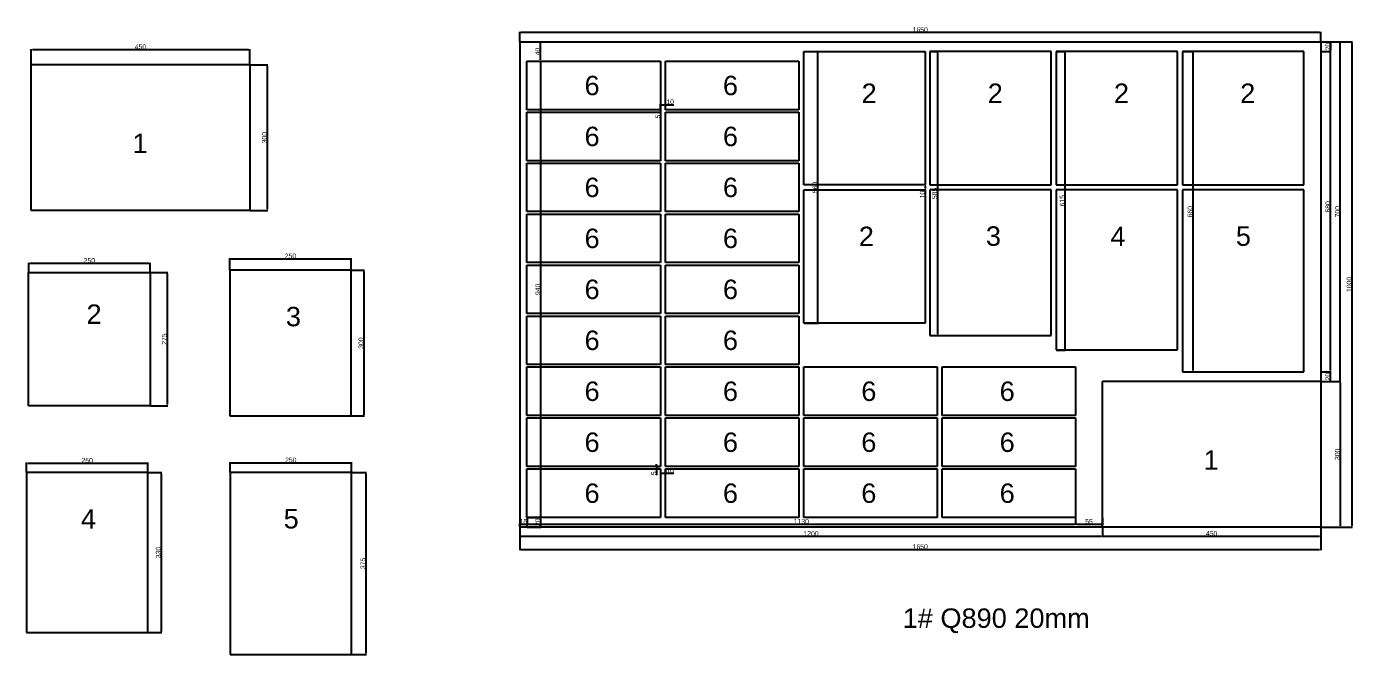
# Model space of a CAD drawing. Header units: millimetres. Extents: x 277 to 35015, y -7843 to 25622.
# Drawn here: x 339 to 3070, y -4023 to -2729 of the extents above; entities that cross this region are included whole.
import ezdxf

# ---------------------------------------------------------------- set-up
doc = ezdxf.new("R2010")
doc.units = ezdxf.units.MM
doc.layers.add('尺寸标注', color=6, linetype='Continuous')
doc.layers.add('标号', color=4, linetype='Continuous')
doc.styles.get("Standard").update_dxf_attribs({"font": 'arial.ttf'})
doc.dimstyles.new('ISO-25-JHF', dxfattribs={"dimtxt": 10, "dimasz": 2.5, "dimexe": 1.25, "dimexo": 0.625, "dimtad": 1, "dimtxsty": 'Standard', "dimcen": 2.5, "dimadec": 0, "dimazin": 0, "dimtfac": 1, "dimtmove": 0, "dimatfit": 3, "dimfxl": 1, "dimarcsym": 0})

# ---------------------------------------------------------------- blocks, each defined once
blk = doc.blocks.new('*D394')
at = {"layer": 'Defpoints', "color": 0, "transparency": 16777216}
for p in [(1939.9, -2780.4), (1968.9, -2780.4), (1939.9, -3340.4)]:
    blk.add_point(p, dxfattribs=at)
at = {"layer": '尺寸标注', "color": 0, "lineweight": -2, "transparency": 16777216}
for p, q in [((1940.5, -2780.4), (1970.1, -2780.4)), ((1968.9, -3337.9), (1968.9, -2782.9)), ((1940.5, -3340.4), (1970.1, -3340.4))]:
    blk.add_line(p, q, dxfattribs=at)
at = {"layer": '尺寸标注', "color": 0, "transparency": 16777216}
for points in [[(1968.5, -2782.9), (1969.3, -2782.9), (1968.9, -2780.4)], [(1968.5, -3337.9), (1969.3, -3337.9), (1968.9, -3340.4)]]:
    blk.add_solid(points, dxfattribs=at)
at = {"layer": '尺寸标注', "color": 0, "transparency": 16777216, "insert": (1963.1, -3060.4), "char_height": 10, "attachment_point": 5, "rotation": 90}
blk.add_mtext('560', dxfattribs=at)
blk = doc.blocks.new('*D395')
at = {"layer": 'Defpoints', "color": 0, "transparency": 16777216}
for p in [(3004.9, -2760.4), (3044.8, -2760.4), (3004.9, -3460.4)]:
    blk.add_point(p, dxfattribs=at)
at = {"layer": '尺寸标注', "color": 0, "lineweight": -2, "transparency": 16777216}
for p, q in [((3005.5, -2760.4), (3046.1, -2760.4)), ((3044.8, -3457.9), (3044.8, -2762.9)), ((3005.5, -3460.4), (3046.1, -3460.4))]:
    blk.add_line(p, q, dxfattribs=at)
at = {"layer": '尺寸标注', "color": 0, "transparency": 16777216}
for points in [[(3044.4, -2762.9), (3045.2, -2762.9), (3044.8, -2760.4)], [(3044.4, -3457.9), (3045.2, -3457.9), (3044.8, -3460.4)]]:
    blk.add_solid(points, dxfattribs=at)
at = {"layer": '尺寸标注', "color": 0, "transparency": 16777216, "insert": (3039.1, -3110.4), "char_height": 10, "attachment_point": 5, "rotation": 90}
blk.add_mtext('700', dxfattribs=at)
blk = doc.blocks.new('*D396')
at = {"layer": 'Defpoints', "color": 0, "transparency": 16777216}
for p in [(3004.9, -3460.4), (3004.9, -3760.4), (3044.6, -3760.4)]:
    blk.add_point(p, dxfattribs=at)
at = {"layer": '尺寸标注', "color": 0, "lineweight": -2, "transparency": 16777216}
for p, q in [((3005.5, -3460.4), (3045.9, -3460.4)), ((3044.6, -3462.9), (3044.6, -3757.9)), ((3005.5, -3760.4), (3045.9, -3760.4))]:
    blk.add_line(p, q, dxfattribs=at)
at = {"layer": '尺寸标注', "color": 0, "transparency": 16777216}
for points in [[(3044.2, -3462.9), (3045, -3462.9), (3044.6, -3460.4)], [(3044.2, -3757.9), (3045, -3757.9), (3044.6, -3760.4)]]:
    blk.add_solid(points, dxfattribs=at)
at = {"layer": '尺寸标注', "color": 0, "transparency": 16777216, "insert": (3038.9, -3610.4), "char_height": 10, "attachment_point": 5, "rotation": 90}
blk.add_mtext('300', dxfattribs=at)
blk = doc.blocks.new('*D397')
at = {"layer": 'Defpoints', "color": 0, "transparency": 16777216}
for p in [(2554.9, -3760.4), (3004.9, -3760.4), (2554.9, -3779.5)]:
    blk.add_point(p, dxfattribs=at)
at = {"layer": '尺寸标注', "color": 0, "lineweight": -2, "transparency": 16777216}
for p, q in [((2554.9, -3761), (2554.9, -3780.7)), ((3004.9, -3761), (3004.9, -3780.7)), ((3002.4, -3779.5), (2557.4, -3779.5))]:
    blk.add_line(p, q, dxfattribs=at)
at = {"layer": '尺寸标注', "color": 0, "transparency": 16777216}
for points in [[(2557.4, -3779), (2557.4, -3779.9), (2554.9, -3779.5)], [(3002.4, -3779), (3002.4, -3779.9), (3004.9, -3779.5)]]:
    blk.add_solid(points, dxfattribs=at)
at = {"layer": '尺寸标注', "color": 0, "transparency": 16777216, "insert": (2779.9, -3773.7), "char_height": 10, "attachment_point": 5}
blk.add_mtext('450', dxfattribs=at)
blk = doc.blocks.new('*D365')
at = {"layer": 'Defpoints', "color": 0, "transparency": 16777216}
for p in [(3004.9, -3440.4), (3025, -3440.4), (3004.9, -3460.4)]:
    blk.add_point(p, dxfattribs=at)
at = {"layer": '尺寸标注', "color": 0, "lineweight": -2, "transparency": 16777216}
for p, q in [((3005.5, -3440.4), (3026.2, -3440.4)), ((3005.5, -3460.4), (3026.2, -3460.4)), ((3025, -3457.9), (3025, -3442.9))]:
    blk.add_line(p, q, dxfattribs=at)
at = {"layer": '尺寸标注', "color": 0, "transparency": 16777216}
for points in [[(3024.5, -3442.9), (3025.4, -3442.9), (3025, -3440.4)], [(3024.5, -3457.9), (3025.4, -3457.9), (3025, -3460.4)]]:
    blk.add_solid(points, dxfattribs=at)
at = {"layer": '尺寸标注', "color": 0, "transparency": 16777216, "insert": (3019.2, -3450.4), "char_height": 10, "attachment_point": 5, "rotation": 90}
blk.add_mtext('20', dxfattribs=at)
blk = doc.blocks.new('*D398')
at = {"layer": 'Defpoints', "color": 0, "transparency": 16777216}
for p in [(3004.9, -2760.4), (3025, -2760.4), (3004.9, -3440.4)]:
    blk.add_point(p, dxfattribs=at)
at = {"layer": '尺寸标注', "color": 0, "lineweight": -2, "transparency": 16777216}
for p, q in [((3005.5, -2760.4), (3026.2, -2760.4)), ((3025, -3437.9), (3025, -2762.9)), ((3005.5, -3440.4), (3026.2, -3440.4))]:
    blk.add_line(p, q, dxfattribs=at)
at = {"layer": '尺寸标注', "color": 0, "transparency": 16777216}
for points in [[(3024.5, -2762.9), (3025.4, -2762.9), (3025, -2760.4)], [(3024.5, -3437.9), (3025.4, -3437.9), (3025, -3440.4)]]:
    blk.add_solid(points, dxfattribs=at)
at = {"layer": '尺寸标注', "color": 0, "transparency": 16777216, "insert": (3019.2, -3100.4), "char_height": 10, "attachment_point": 5, "rotation": 90}
blk.add_mtext('680', dxfattribs=at)
blk = doc.blocks.new('*D366')
at = {"layer": 'Defpoints', "color": 0, "transparency": 16777216}
for p in [(3004.9, -2760.4), (3004.9, -2780.4), (3025, -2780.4)]:
    blk.add_point(p, dxfattribs=at)
at = {"layer": '尺寸标注', "color": 0, "lineweight": -2, "transparency": 16777216}
for p, q in [((3005.5, -2760.4), (3026.2, -2760.4)), ((3005.5, -2780.4), (3026.2, -2780.4)), ((3025, -2762.9), (3025, -2777.9))]:
    blk.add_line(p, q, dxfattribs=at)
at = {"layer": '尺寸标注', "color": 0, "transparency": 16777216}
for points in [[(3024.5, -2762.9), (3025.4, -2762.9), (3025, -2760.4)], [(3024.5, -2777.9), (3025.4, -2777.9), (3025, -2780.4)]]:
    blk.add_solid(points, dxfattribs=at)
at = {"layer": '尺寸标注', "color": 0, "transparency": 16777216, "insert": (3019.2, -2770.4), "char_height": 10, "attachment_point": 5, "rotation": 90}
blk.add_mtext('20', dxfattribs=at)
blk = doc.blocks.new('*D399')
at = {"layer": 'Defpoints', "color": 0, "transparency": 16777216}
for p in [(1354.9, -3760.4), (2554.9, -3760.4), (1354.9, -3779.5)]:
    blk.add_point(p, dxfattribs=at)
at = {"layer": '尺寸标注', "color": 0, "lineweight": -2, "transparency": 16777216}
for p, q in [((1354.9, -3761), (1354.9, -3780.7)), ((2554.9, -3761), (2554.9, -3780.7)), ((2552.4, -3779.5), (1357.4, -3779.5))]:
    blk.add_line(p, q, dxfattribs=at)
at = {"layer": '尺寸标注', "color": 0, "transparency": 16777216}
for points in [[(1357.4, -3779), (1357.4, -3779.9), (1354.9, -3779.5)], [(2552.4, -3779), (2552.4, -3779.9), (2554.9, -3779.5)]]:
    blk.add_solid(points, dxfattribs=at)
at = {"layer": '尺寸标注', "color": 0, "transparency": 16777216, "insert": (1954.9, -3773.7), "char_height": 10, "attachment_point": 5}
blk.add_mtext('1200', dxfattribs=at)
blk = doc.blocks.new('*D400')
at = {"layer": 'Defpoints', "color": 0, "transparency": 16777216}
for p in [(3004.9, -2760.4), (3004.9, -3760.4), (3068.8, -3760.4)]:
    blk.add_point(p, dxfattribs=at)
at = {"layer": '尺寸标注', "color": 0, "lineweight": -2, "transparency": 16777216}
for p, q in [((3005.5, -2760.4), (3070, -2760.4)), ((3068.8, -2762.9), (3068.8, -3757.9)), ((3005.5, -3760.4), (3070, -3760.4))]:
    blk.add_line(p, q, dxfattribs=at)
at = {"layer": '尺寸标注', "color": 0, "transparency": 16777216}
for points in [[(3068.4, -2762.9), (3069.2, -2762.9), (3068.8, -2760.4)], [(3068.4, -3757.9), (3069.2, -3757.9), (3068.8, -3760.4)]]:
    blk.add_solid(points, dxfattribs=at)
at = {"layer": '尺寸标注', "color": 0, "transparency": 16777216, "insert": (3063.1, -3260.4), "char_height": 10, "attachment_point": 5, "rotation": 90}
blk.add_mtext('1000', dxfattribs=at)
blk = doc.blocks.new('*D401')
at = {"layer": 'Defpoints', "color": 0, "transparency": 16777216}
for p in [(1369.9, -2800.4), (1369.9, -3740.4), (1397.7, -3740.4)]:
    blk.add_point(p, dxfattribs=at)
at = {"layer": '尺寸标注', "color": 0, "lineweight": -2, "transparency": 16777216}
for p, q in [((1370.5, -2800.4), (1398.9, -2800.4)), ((1397.7, -2802.9), (1397.7, -3737.9)), ((1370.5, -3740.4), (1398.9, -3740.4))]:
    blk.add_line(p, q, dxfattribs=at)
at = {"layer": '尺寸标注', "color": 0, "transparency": 16777216}
for points in [[(1397.3, -2802.9), (1398.1, -2802.9), (1397.7, -2800.4)], [(1397.3, -3737.9), (1398.1, -3737.9), (1397.7, -3740.4)]]:
    blk.add_solid(points, dxfattribs=at)
at = {"layer": '尺寸标注', "color": 0, "transparency": 16777216, "insert": (1392, -3270.4), "char_height": 10, "attachment_point": 5, "rotation": 90}
blk.add_mtext('940', dxfattribs=at)
blk = doc.blocks.new('*D367')
at = {"layer": 'Defpoints', "color": 0, "transparency": 16777216}
for p in [(1354.9, -2741.2), (1354.9, -2760.4), (3004.9, -2760.4)]:
    blk.add_point(p, dxfattribs=at)
at = {"layer": '尺寸标注', "color": 0, "lineweight": -2, "transparency": 16777216}
for p, q in [((1354.9, -2759.7), (1354.9, -2740)), ((3002.4, -2741.2), (1357.4, -2741.2)), ((3004.9, -2759.7), (3004.9, -2740))]:
    blk.add_line(p, q, dxfattribs=at)
at = {"layer": '尺寸标注', "color": 0, "transparency": 16777216}
for points in [[(1357.4, -2740.8), (1357.4, -2741.6), (1354.9, -2741.2)], [(3002.4, -2740.8), (3002.4, -2741.6), (3004.9, -2741.2)]]:
    blk.add_solid(points, dxfattribs=at)
at = {"layer": '尺寸标注', "color": 0, "transparency": 16777216, "insert": (2179.9, -2735.5), "char_height": 10, "attachment_point": 5}
blk.add_mtext('1650', dxfattribs=at)
blk = doc.blocks.new('*D402')
at = {"layer": 'Defpoints', "color": 0, "transparency": 16777216}
for p in [(2199.6, -2780.4), (2199.6, -3365.4), (2215.2, -3365.4)]:
    blk.add_point(p, dxfattribs=at)
at = {"layer": '尺寸标注', "color": 0, "lineweight": -2, "transparency": 16777216}
for p, q in [((2200.2, -2780.4), (2216.4, -2780.4)), ((2215.2, -2782.9), (2215.2, -3362.9)), ((2200.2, -3365.4), (2216.4, -3365.4))]:
    blk.add_line(p, q, dxfattribs=at)
at = {"layer": '尺寸标注', "color": 0, "transparency": 16777216}
for points in [[(2214.8, -2782.9), (2215.6, -2782.9), (2215.2, -2780.4)], [(2214.8, -3362.9), (2215.6, -3362.9), (2215.2, -3365.4)]]:
    blk.add_solid(points, dxfattribs=at)
at = {"layer": '尺寸标注', "color": 0, "transparency": 16777216, "insert": (2209.5, -3072.9), "char_height": 10, "attachment_point": 5, "rotation": 90}
blk.add_mtext('585', dxfattribs=at)
blk = doc.blocks.new('*D403')
at = {"layer": 'Defpoints', "color": 0, "transparency": 16777216}
for p in [(2459.6, -2780.4), (2478.1, -2780.4), (2459.6, -3395.4)]:
    blk.add_point(p, dxfattribs=at)
at = {"layer": '尺寸标注', "color": 0, "lineweight": -2, "transparency": 16777216}
for p, q in [((2460.2, -2780.4), (2479.3, -2780.4)), ((2478.1, -3392.9), (2478.1, -2782.9)), ((2460.2, -3395.4), (2479.3, -3395.4))]:
    blk.add_line(p, q, dxfattribs=at)
at = {"layer": '尺寸标注', "color": 0, "transparency": 16777216}
for points in [[(2477.7, -2782.9), (2478.5, -2782.9), (2478.1, -2780.4)], [(2477.7, -3392.9), (2478.5, -3392.9), (2478.1, -3395.4)]]:
    blk.add_solid(points, dxfattribs=at)
at = {"layer": '尺寸标注', "color": 0, "transparency": 16777216, "insert": (2472.3, -3087.9), "char_height": 10, "attachment_point": 5, "rotation": 90}
blk.add_mtext('615', dxfattribs=at)
blk = doc.blocks.new('*D404')
at = {"layer": 'Defpoints', "color": 0, "transparency": 16777216}
for p in [(2719.6, -2780.4), (2719.6, -3440.4), (2741.1, -3440.4)]:
    blk.add_point(p, dxfattribs=at)
at = {"layer": '尺寸标注', "color": 0, "lineweight": -2, "transparency": 16777216}
for p, q in [((2720.2, -2780.4), (2742.3, -2780.4)), ((2741.1, -2782.9), (2741.1, -3437.9)), ((2720.2, -3440.4), (2742.3, -3440.4))]:
    blk.add_line(p, q, dxfattribs=at)
at = {"layer": '尺寸标注', "color": 0, "transparency": 16777216}
for points in [[(2740.7, -2782.9), (2741.5, -2782.9), (2741.1, -2780.4)], [(2740.7, -3437.9), (2741.5, -3437.9), (2741.1, -3440.4)]]:
    blk.add_solid(points, dxfattribs=at)
at = {"layer": '尺寸标注', "color": 0, "transparency": 16777216, "insert": (2735.4, -3110.4), "char_height": 10, "attachment_point": 5, "rotation": 90}
blk.add_mtext('660', dxfattribs=at)
blk = doc.blocks.new('*D368')
at = {"layer": 'Defpoints', "color": 0, "transparency": 16777216}
for p in [(1354.9, -3760.4), (3004.9, -3760.4), (3004.9, -3806.4)]:
    blk.add_point(p, dxfattribs=at)
at = {"layer": '尺寸标注', "color": 0, "lineweight": -2, "transparency": 16777216}
for p, q in [((1354.9, -3761), (1354.9, -3807.6)), ((3004.9, -3761), (3004.9, -3807.6)), ((1357.4, -3806.4), (3002.4, -3806.4))]:
    blk.add_line(p, q, dxfattribs=at)
at = {"layer": '尺寸标注', "color": 0, "transparency": 16777216}
for points in [[(1357.4, -3805.9), (1357.4, -3806.8), (1354.9, -3806.4)], [(3002.4, -3805.9), (3002.4, -3806.8), (3004.9, -3806.4)]]:
    blk.add_solid(points, dxfattribs=at)
at = {"layer": '尺寸标注', "color": 0, "transparency": 16777216, "insert": (2179.9, -3800.6), "char_height": 10, "attachment_point": 5}
blk.add_mtext('1650', dxfattribs=at)
blk = doc.blocks.new('*D369')
at = {"layer": 'Defpoints', "color": 0, "transparency": 16777216}
for p in [(1354.9, -3760.4), (1369.9, -3754.4), (1369.9, -3760.4)]:
    blk.add_point(p, dxfattribs=at)
at = {"layer": '尺寸标注', "color": 0, "lineweight": -2, "transparency": 16777216}
for p, q in [((1354.9, -3759.7), (1354.9, -3753.1)), ((1357.4, -3754.4), (1367.4, -3754.4)), ((1369.9, -3759.7), (1369.9, -3753.1))]:
    blk.add_line(p, q, dxfattribs=at)
at = {"layer": '尺寸标注', "color": 0, "transparency": 16777216}
for points in [[(1357.4, -3754), (1357.4, -3754.8), (1354.9, -3754.4)], [(1367.4, -3754), (1367.4, -3754.8), (1369.9, -3754.4)]]:
    blk.add_solid(points, dxfattribs=at)
at = {"layer": '尺寸标注', "color": 0, "transparency": 16777216, "insert": (1362.4, -3748.6), "char_height": 10, "attachment_point": 5}
blk.add_mtext('15', dxfattribs=at)
blk = doc.blocks.new('*D405')
at = {"layer": 'Defpoints', "color": 0, "transparency": 16777216}
for p in [(1369.9, -3740.4), (2499.9, -3740.4), (2499.9, -3754.4)]:
    blk.add_point(p, dxfattribs=at)
at = {"layer": '尺寸标注', "color": 0, "lineweight": -2, "transparency": 16777216}
for p, q in [((1369.9, -3741), (1369.9, -3755.6)), ((2499.9, -3741), (2499.9, -3755.6)), ((1372.4, -3754.4), (2497.4, -3754.4))]:
    blk.add_line(p, q, dxfattribs=at)
at = {"layer": '尺寸标注', "color": 0, "transparency": 16777216}
for points in [[(1372.4, -3754), (1372.4, -3754.8), (1369.9, -3754.4)], [(2497.4, -3754), (2497.4, -3754.8), (2499.9, -3754.4)]]:
    blk.add_solid(points, dxfattribs=at)
at = {"layer": '尺寸标注', "color": 0, "transparency": 16777216, "insert": (1934.9, -3748.6), "char_height": 10, "attachment_point": 5}
blk.add_mtext('1130', dxfattribs=at)
blk = doc.blocks.new('*D370')
at = {"layer": 'Defpoints', "color": 0, "transparency": 16777216}
for p in [(2499.9, -3740.4), (2554.9, -3740.4), (2554.9, -3754.4)]:
    blk.add_point(p, dxfattribs=at)
at = {"layer": '尺寸标注', "color": 0, "lineweight": -2, "transparency": 16777216}
for p, q in [((2499.9, -3741), (2499.9, -3755.6)), ((2554.9, -3741), (2554.9, -3755.6)), ((2502.4, -3754.4), (2552.4, -3754.4))]:
    blk.add_line(p, q, dxfattribs=at)
at = {"layer": '尺寸标注', "color": 0, "transparency": 16777216}
for points in [[(2502.4, -3754), (2502.4, -3754.8), (2499.9, -3754.4)], [(2552.4, -3754), (2552.4, -3754.8), (2554.9, -3754.4)]]:
    blk.add_solid(points, dxfattribs=at)
at = {"layer": '尺寸标注', "color": 0, "transparency": 16777216, "insert": (2527.4, -3748.7), "char_height": 10, "attachment_point": 5}
blk.add_mtext('55', dxfattribs=at)
blk = doc.blocks.new('*D406')
at = {"layer": 'Defpoints', "color": 0, "transparency": 16777216}
for p in [(1369.9, -2760.4), (1397.7, -2760.4), (1369.9, -2800.4)]:
    blk.add_point(p, dxfattribs=at)
at = {"layer": '尺寸标注', "color": 0, "lineweight": -2, "transparency": 16777216}
for p, q in [((1370.5, -2760.4), (1398.9, -2760.4)), ((1397.7, -2797.9), (1397.7, -2762.9)), ((1370.5, -2800.4), (1398.9, -2800.4))]:
    blk.add_line(p, q, dxfattribs=at)
at = {"layer": '尺寸标注', "color": 0, "transparency": 16777216}
for points in [[(1397.3, -2762.9), (1398.1, -2762.9), (1397.7, -2760.4)], [(1397.3, -2797.9), (1398.1, -2797.9), (1397.7, -2800.4)]]:
    blk.add_solid(points, dxfattribs=at)
at = {"layer": '尺寸标注', "color": 0, "transparency": 16777216, "insert": (1392, -2780.4), "char_height": 10, "attachment_point": 5, "rotation": 90}
blk.add_mtext('40', dxfattribs=at)
blk = doc.blocks.new('*D371')
at = {"layer": 'Defpoints', "color": 0, "transparency": 16777216}
for p in [(1369.9, -3740.4), (1369.9, -3760.4), (1397.5, -3760.4)]:
    blk.add_point(p, dxfattribs=at)
at = {"layer": '尺寸标注', "color": 0, "lineweight": -2, "transparency": 16777216}
for p, q in [((1370.5, -3740.4), (1398.7, -3740.4)), ((1370.5, -3760.4), (1398.7, -3760.4)), ((1397.5, -3742.9), (1397.5, -3757.9))]:
    blk.add_line(p, q, dxfattribs=at)
at = {"layer": '尺寸标注', "color": 0, "transparency": 16777216}
for points in [[(1397.1, -3742.9), (1397.9, -3742.9), (1397.5, -3740.4)], [(1397.1, -3757.9), (1397.9, -3757.9), (1397.5, -3760.4)]]:
    blk.add_solid(points, dxfattribs=at)
at = {"layer": '尺寸标注', "color": 0, "transparency": 16777216, "insert": (1391.8, -3750.4), "char_height": 10, "attachment_point": 5, "rotation": 90}
blk.add_mtext('20', dxfattribs=at)
blk = doc.blocks.new('*D407')
at = {"layer": 'Defpoints', "color": 0, "transparency": 16777216}
for p in [(1636.7, -3640.4), (1644.9, -3635.4), (1644.9, -3640.4)]:
    blk.add_point(p, dxfattribs=at)
at = {"layer": '尺寸标注', "color": 0, "lineweight": -2, "transparency": 16777216}
for p, q in [((1636.7, -3632.9), (1636.7, -3630.4)), ((1644.2, -3635.4), (1635.4, -3635.4)), ((1644.2, -3640.4), (1635.4, -3640.4)), ((1636.7, -3635.4), (1636.7, -3640.4)), ((1636.7, -3642.9), (1636.7, -3653.2))]:
    blk.add_line(p, q, dxfattribs=at)
at = {"layer": '尺寸标注', "color": 0, "transparency": 16777216}
for points in [[(1636.3, -3632.9), (1637.1, -3632.9), (1636.7, -3635.4)], [(1636.3, -3642.9), (1637.1, -3642.9), (1636.7, -3640.4)]]:
    blk.add_solid(points, dxfattribs=at)
at = {"layer": '尺寸标注', "color": 0, "transparency": 16777216, "insert": (1631, -3649.3), "char_height": 10, "attachment_point": 5, "rotation": 90}
blk.add_mtext('5', dxfattribs=at)
blk = doc.blocks.new('*D408')
at = {"layer": 'Defpoints', "color": 0, "transparency": 16777216}
for p in [(1644.9, -3640.4), (1654.9, -3640.4), (1654.9, -3649.2)]:
    blk.add_point(p, dxfattribs=at)
at = {"layer": '尺寸标注', "color": 0, "lineweight": -2, "transparency": 16777216}
for p, q in [((1644.9, -3641), (1644.9, -3650.4)), ((1647.4, -3649.2), (1652.4, -3649.2)), ((1654.9, -3641), (1654.9, -3650.4)), ((1654.9, -3649.2), (1672, -3649.2))]:
    blk.add_line(p, q, dxfattribs=at)
at = {"layer": '尺寸标注', "color": 0, "transparency": 16777216}
for points in [[(1647.4, -3648.8), (1647.4, -3649.6), (1644.9, -3649.2)], [(1652.4, -3648.8), (1652.4, -3649.6), (1654.9, -3649.2)]]:
    blk.add_solid(points, dxfattribs=at)
at = {"layer": '尺寸标注', "color": 0, "transparency": 16777216, "insert": (1664.7, -3643.5), "char_height": 10, "attachment_point": 5}
blk.add_mtext('10', dxfattribs=at)
blk = doc.blocks.new('*D391')
at = {"layer": 'Defpoints', "color": 0, "transparency": 16777216}
for p in [(1644.9, -2900.4), (1644.9, -2905.4), (1644.9, -2905.4)]:
    blk.add_point(p, dxfattribs=at)
at = {"layer": '尺寸标注', "color": 0, "lineweight": -2, "transparency": 16777216}
for p, q in [((1644.9, -2897.9), (1644.9, -2895.4)), ((1644.9, -2900.4), (1644.9, -2905.4)), ((1644.9, -2907.9), (1644.9, -2918.2)), ((1645.5, -2900.4), (1646.1, -2900.4)), ((1645.5, -2905.4), (1646.1, -2905.4))]:
    blk.add_line(p, q, dxfattribs=at)
at = {"layer": '尺寸标注', "color": 0, "transparency": 16777216}
for points in [[(1644.4, -2897.9), (1645.3, -2897.9), (1644.9, -2900.4)], [(1644.4, -2907.9), (1645.3, -2907.9), (1644.9, -2905.4)]]:
    blk.add_solid(points, dxfattribs=at)
at = {"layer": '尺寸标注', "color": 0, "transparency": 16777216, "insert": (1639.1, -2914.3), "char_height": 10, "attachment_point": 5, "rotation": 90}
blk.add_mtext('5', dxfattribs=at)
blk = doc.blocks.new('*D392')
at = {"layer": 'Defpoints', "color": 0, "transparency": 16777216}
for p in [(1654.9, -2890.1), (1644.9, -2900.4), (1654.9, -2900.4)]:
    blk.add_point(p, dxfattribs=at)
at = {"layer": '尺寸标注', "color": 0, "lineweight": -2, "transparency": 16777216}
for p, q in [((1644.9, -2899.7), (1644.9, -2888.8)), ((1647.4, -2890.1), (1652.4, -2890.1)), ((1654.9, -2899.7), (1654.9, -2888.8)), ((1654.9, -2890.1), (1672, -2890.1))]:
    blk.add_line(p, q, dxfattribs=at)
at = {"layer": '尺寸标注', "color": 0, "transparency": 16777216}
for points in [[(1647.4, -2889.7), (1647.4, -2890.5), (1644.9, -2890.1)], [(1652.4, -2889.7), (1652.4, -2890.5), (1654.9, -2890.1)]]:
    blk.add_solid(points, dxfattribs=at)
at = {"layer": '尺寸标注', "color": 0, "transparency": 16777216, "insert": (1664.7, -2884.3), "char_height": 10, "attachment_point": 5}
blk.add_mtext('10', dxfattribs=at)
blk = doc.blocks.new('*D393')
at = {"layer": 'Defpoints', "color": 0, "transparency": 16777216}
for p in [(2189.9, -3055.4), (2189.9, -3065.4), (2189.9, -3065.4)]:
    blk.add_point(p, dxfattribs=at)
at = {"layer": '尺寸标注', "color": 0, "lineweight": -2, "transparency": 16777216}
for p, q in [((2189.9, -3057.9), (2189.9, -3062.9)), ((2190.5, -3055.4), (2191.1, -3055.4)), ((2189.9, -3065.4), (2189.9, -3082.5)), ((2190.5, -3065.4), (2191.1, -3065.4))]:
    blk.add_line(p, q, dxfattribs=at)
at = {"layer": '尺寸标注', "color": 0, "transparency": 16777216}
for points in [[(2189.4, -3057.9), (2190.3, -3057.9), (2189.9, -3055.4)], [(2189.4, -3062.9), (2190.3, -3062.9), (2189.9, -3065.4)]]:
    blk.add_solid(points, dxfattribs=at)
at = {"layer": '尺寸标注', "color": 0, "transparency": 16777216, "insert": (2184.1, -3075.2), "char_height": 10, "attachment_point": 5, "rotation": 90}
blk.add_mtext('10', dxfattribs=at)
blk = doc.blocks.new('*D438')
at = {"layer": 'Defpoints', "color": 0, "transparency": 16777216}
for p in [(798.8, -2776.6), (348.8, -2807.9), (798.8, -2807.9)]:
    blk.add_point(p, dxfattribs=at)
at = {"layer": '尺寸标注', "color": 0, "lineweight": -2, "transparency": 16777216}
for p, q in [((348.8, -2807.3), (348.8, -2775.4)), ((351.3, -2776.6), (796.3, -2776.6)), ((798.8, -2807.3), (798.8, -2775.4))]:
    blk.add_line(p, q, dxfattribs=at)
at = {"layer": '尺寸标注', "color": 0, "transparency": 16777216}
for points in [[(351.3, -2776.2), (351.3, -2777), (348.8, -2776.6)], [(796.3, -2776.2), (796.3, -2777), (798.8, -2776.6)]]:
    blk.add_solid(points, dxfattribs=at)
at = {"layer": '尺寸标注', "color": 0, "transparency": 16777216, "insert": (573.8, -2770.9), "char_height": 10, "attachment_point": 5}
blk.add_mtext('450', dxfattribs=at)
blk = doc.blocks.new('*D439')
at = {"layer": 'Defpoints', "color": 0, "transparency": 16777216}
for p in [(798.8, -2807.9), (798.8, -3107.9), (834.8, -3107.9)]:
    blk.add_point(p, dxfattribs=at)
at = {"layer": '尺寸标注', "color": 0, "lineweight": -2, "transparency": 16777216}
for p, q in [((799.4, -2807.9), (836.1, -2807.9)), ((834.8, -2810.4), (834.8, -3105.4)), ((799.4, -3107.9), (836.1, -3107.9))]:
    blk.add_line(p, q, dxfattribs=at)
at = {"layer": '尺寸标注', "color": 0, "transparency": 16777216}
for points in [[(834.4, -2810.4), (835.2, -2810.4), (834.8, -2807.9)], [(834.4, -3105.4), (835.2, -3105.4), (834.8, -3107.9)]]:
    blk.add_solid(points, dxfattribs=at)
at = {"layer": '尺寸标注', "color": 0, "transparency": 16777216, "insert": (829.1, -2957.9), "char_height": 10, "attachment_point": 5, "rotation": 90}
blk.add_mtext('300', dxfattribs=at)
blk = doc.blocks.new('*D440')
at = {"layer": 'Defpoints', "color": 0, "transparency": 16777216}
for p in [(593.5, -3216.8), (343.5, -3235.5), (593.5, -3235.5)]:
    blk.add_point(p, dxfattribs=at)
at = {"layer": '尺寸标注', "color": 0, "lineweight": -2, "transparency": 16777216}
for p, q in [((343.5, -3234.9), (343.5, -3215.6)), ((346, -3216.8), (591, -3216.8)), ((593.5, -3234.9), (593.5, -3215.6))]:
    blk.add_line(p, q, dxfattribs=at)
at = {"layer": '尺寸标注', "color": 0, "transparency": 16777216}
for points in [[(346, -3216.4), (346, -3217.2), (343.5, -3216.8)], [(591, -3216.4), (591, -3217.2), (593.5, -3216.8)]]:
    blk.add_solid(points, dxfattribs=at)
at = {"layer": '尺寸标注', "color": 0, "transparency": 16777216, "insert": (468.5, -3211.1), "char_height": 10, "attachment_point": 5}
blk.add_mtext('250', dxfattribs=at)
blk = doc.blocks.new('*D441')
at = {"layer": 'Defpoints', "color": 0, "transparency": 16777216}
for p in [(593.5, -3235.5), (593.5, -3510.5), (628.7, -3510.5)]:
    blk.add_point(p, dxfattribs=at)
at = {"layer": '尺寸标注', "color": 0, "lineweight": -2, "transparency": 16777216}
for p, q in [((594.1, -3235.5), (629.9, -3235.5)), ((628.7, -3238), (628.7, -3508)), ((594.1, -3510.5), (629.9, -3510.5))]:
    blk.add_line(p, q, dxfattribs=at)
at = {"layer": '尺寸标注', "color": 0, "transparency": 16777216}
for points in [[(628.3, -3238), (629.1, -3238), (628.7, -3235.5)], [(628.3, -3508), (629.1, -3508), (628.7, -3510.5)]]:
    blk.add_solid(points, dxfattribs=at)
at = {"layer": '尺寸标注', "color": 0, "transparency": 16777216, "insert": (622.9, -3373), "char_height": 10, "attachment_point": 5, "rotation": 90}
blk.add_mtext('275', dxfattribs=at)
blk = doc.blocks.new('*D442')
at = {"layer": 'Defpoints', "color": 0, "transparency": 16777216}
for p in [(1007.7, -3207.4), (757.7, -3231.2), (1007.7, -3231.2)]:
    blk.add_point(p, dxfattribs=at)
at = {"layer": '尺寸标注', "color": 0, "lineweight": -2, "transparency": 16777216}
for p, q in [((757.7, -3230.6), (757.7, -3206.2)), ((760.2, -3207.4), (1005.2, -3207.4)), ((1007.7, -3230.6), (1007.7, -3206.2))]:
    blk.add_line(p, q, dxfattribs=at)
at = {"layer": '尺寸标注', "color": 0, "transparency": 16777216}
for points in [[(760.2, -3207), (760.2, -3207.8), (757.7, -3207.4)], [(1005.2, -3207), (1005.2, -3207.8), (1007.7, -3207.4)]]:
    blk.add_solid(points, dxfattribs=at)
at = {"layer": '尺寸标注', "color": 0, "transparency": 16777216, "insert": (882.7, -3201.7), "char_height": 10, "attachment_point": 5}
blk.add_mtext('250', dxfattribs=at)
blk = doc.blocks.new('*D443')
at = {"layer": 'Defpoints', "color": 0, "transparency": 16777216}
for p in [(1007.7, -3231.2), (1007.7, -3531.2), (1033.6, -3531.2)]:
    blk.add_point(p, dxfattribs=at)
at = {"layer": '尺寸标注', "color": 0, "lineweight": -2, "transparency": 16777216}
for p, q in [((1008.4, -3231.2), (1034.9, -3231.2)), ((1033.6, -3233.7), (1033.6, -3528.7)), ((1008.4, -3531.2), (1034.9, -3531.2))]:
    blk.add_line(p, q, dxfattribs=at)
at = {"layer": '尺寸标注', "color": 0, "transparency": 16777216}
for points in [[(1033.2, -3233.7), (1034.1, -3233.7), (1033.6, -3231.2)], [(1033.2, -3528.7), (1034.1, -3528.7), (1033.6, -3531.2)]]:
    blk.add_solid(points, dxfattribs=at)
at = {"layer": '尺寸标注', "color": 0, "transparency": 16777216, "insert": (1027.9, -3381.2), "char_height": 10, "attachment_point": 5, "rotation": 90}
blk.add_mtext('300', dxfattribs=at)
blk = doc.blocks.new('*D444')
at = {"layer": 'Defpoints', "color": 0, "transparency": 16777216}
for p in [(589.1, -3628.6), (339.1, -3647.7), (589.1, -3647.7)]:
    blk.add_point(p, dxfattribs=at)
at = {"layer": '尺寸标注', "color": 0, "lineweight": -2, "transparency": 16777216}
for p, q in [((339.1, -3647.1), (339.1, -3627.3)), ((341.6, -3628.6), (586.6, -3628.6)), ((589.1, -3647.1), (589.1, -3627.3))]:
    blk.add_line(p, q, dxfattribs=at)
at = {"layer": '尺寸标注', "color": 0, "transparency": 16777216}
for points in [[(341.6, -3628.2), (341.6, -3629), (339.1, -3628.6)], [(586.6, -3628.2), (586.6, -3629), (589.1, -3628.6)]]:
    blk.add_solid(points, dxfattribs=at)
at = {"layer": '尺寸标注', "color": 0, "transparency": 16777216, "insert": (464.1, -3622.9), "char_height": 10, "attachment_point": 5}
blk.add_mtext('250', dxfattribs=at)
blk = doc.blocks.new('*D445')
at = {"layer": 'Defpoints', "color": 0, "transparency": 16777216}
for p in [(589.1, -3647.7), (589.1, -3977.7), (616.2, -3977.7)]:
    blk.add_point(p, dxfattribs=at)
at = {"layer": '尺寸标注', "color": 0, "lineweight": -2, "transparency": 16777216}
for p, q in [((589.7, -3647.7), (617.5, -3647.7)), ((616.2, -3650.2), (616.2, -3975.2)), ((589.7, -3977.7), (617.5, -3977.7))]:
    blk.add_line(p, q, dxfattribs=at)
at = {"layer": '尺寸标注', "color": 0, "transparency": 16777216}
for points in [[(615.8, -3650.2), (616.7, -3650.2), (616.2, -3647.7)], [(615.8, -3975.2), (616.7, -3975.2), (616.2, -3977.7)]]:
    blk.add_solid(points, dxfattribs=at)
at = {"layer": '尺寸标注', "color": 0, "transparency": 16777216, "insert": (610.5, -3812.7), "char_height": 10, "attachment_point": 5, "rotation": 90}
blk.add_mtext('330', dxfattribs=at)
blk = doc.blocks.new('*D446')
at = {"layer": 'Defpoints', "color": 0, "transparency": 16777216}
for p in [(1008.4, -3627.9), (758.4, -3647.7), (1008.4, -3647.7)]:
    blk.add_point(p, dxfattribs=at)
at = {"layer": '尺寸标注', "color": 0, "lineweight": -2, "transparency": 16777216}
for p, q in [((758.4, -3647.1), (758.4, -3626.6)), ((760.9, -3627.9), (1005.9, -3627.9)), ((1008.4, -3647.1), (1008.4, -3626.6))]:
    blk.add_line(p, q, dxfattribs=at)
at = {"layer": '尺寸标注', "color": 0, "transparency": 16777216}
for points in [[(760.9, -3627.4), (760.9, -3628.3), (758.4, -3627.9)], [(1005.9, -3627.4), (1005.9, -3628.3), (1008.4, -3627.9)]]:
    blk.add_solid(points, dxfattribs=at)
at = {"layer": '尺寸标注', "color": 0, "transparency": 16777216, "insert": (883.4, -3622.1), "char_height": 10, "attachment_point": 5}
blk.add_mtext('250', dxfattribs=at)
blk = doc.blocks.new('*D447')
at = {"layer": 'Defpoints', "color": 0, "transparency": 16777216}
for p in [(1008.4, -3647.7), (1008.4, -4022.7), (1037.8, -4022.7)]:
    blk.add_point(p, dxfattribs=at)
at = {"layer": '尺寸标注', "color": 0, "lineweight": -2, "transparency": 16777216}
for p, q in [((1009, -3647.7), (1039.1, -3647.7)), ((1037.8, -3650.2), (1037.8, -4020.2)), ((1009, -4022.7), (1039.1, -4022.7))]:
    blk.add_line(p, q, dxfattribs=at)
at = {"layer": '尺寸标注', "color": 0, "transparency": 16777216}
for points in [[(1037.4, -3650.2), (1038.2, -3650.2), (1037.8, -3647.7)], [(1037.4, -4020.2), (1038.2, -4020.2), (1037.8, -4022.7)]]:
    blk.add_solid(points, dxfattribs=at)
at = {"layer": '尺寸标注', "color": 0, "transparency": 16777216, "insert": (1032.1, -3835.2), "char_height": 10, "attachment_point": 5, "rotation": 90}
blk.add_mtext('375', dxfattribs=at)

msp = doc.modelspace()

# ---------------------------------------------------------------- linework, layer by layer
for p, q in [((1354.86, -2760.359), (3004.86, -2760.359)), ((1354.86, -2760.359), (1354.86, -3760.359)), ((1939.86, -2780.359), (2189.86, -2780.359)), ((1939.86, -3055.359), (1939.86, -2780.359)), ((2189.86, -2780.359), (2189.86, -3055.359)), ((2449.596, -2780.359), (2199.596, -2780.359)), ((2199.596, -2780.359), (2199.596, -3055.359)), ((2449.596, -3055.359), (2449.596, -2780.359)), ((2709.596, -2780.359), (2459.596, -2780.359)), ((2459.596, -2780.359), (2459.596, -3055.359)), ((2709.596, -3055.359), (2709.596, -2780.359)), ((2969.596, -2780.359), (2719.596, -2780.359)), ((2719.596, -2780.359), (2719.596, -3055.359)), ((2969.596, -3055.359), (2969.596, -2780.359)), ((3004.86, -2760.359), (3004.86, -3460.359)), ((348.764, -3107.892), (348.764, -2807.892)), ((798.764, -2807.892), (348.764, -2807.892)), ((798.764, -2807.892), (798.764, -3107.892)), ((1369.86, -2900.359), (1369.86, -2800.359)), ((1369.86, -2800.359), (1644.86, -2800.359)), ((1644.86, -2800.359), (1644.86, -2900.359)), ((1654.86, -2900.359), (1654.86, -2800.359)), ((1654.86, -2800.359), (1929.86, -2800.359)), ((1929.86, -2800.359), (1929.86, -2900.359)), ((1644.86, -2900.359), (1369.86, -2900.359)), ((1369.86, -3005.359), (1369.86, -2905.359)), ((1369.86, -2905.359), (1644.86, -2905.359)), ((1644.86, -2905.359), (1644.86, -3005.359)), ((1929.86, -2900.359), (1654.86, -2900.359)), ((1654.86, -3005.359), (1654.86, -2905.359)), ((1654.86, -2905.359), (1929.86, -2905.359)), ((1929.86, -2905.359), (1929.86, -3005.359)), ((1644.86, -3005.359), (1369.86, -3005.359)), ((1369.86, -3110.359), (1369.86, -3010.359)), ((1369.86, -3010.359), (1644.86, -3010.359)), ((1644.86, -3010.359), (1644.86, -3110.359)), ((1929.86, -3005.359), (1654.86, -3005.359)), ((1654.86, -3110.359), (1654.86, -3010.359)), ((1654.86, -3010.359), (1929.86, -3010.359)), ((1929.86, -3010.359), (1929.86, -3110.359)), ((2189.86, -3055.359), (1939.86, -3055.359)), ((2199.596, -3055.359), (2449.596, -3055.359)), ((2459.596, -3055.359), (2709.596, -3055.359)), ((2719.596, -3055.359), (2969.596, -3055.359)), ((1939.86, -3065.359), (2189.86, -3065.359)), ((1939.86, -3340.359), (1939.86, -3065.359)), ((2189.86, -3065.359), (2189.86, -3340.359)), ((2449.596, -3065.359), (2199.596, -3065.359)), ((2199.596, -3065.359), (2199.596, -3365.359)), ((2449.596, -3365.359), (2449.596, -3065.359)), ((2709.596, -3065.359), (2459.596, -3065.359)), ((2459.596, -3065.359), (2459.596, -3395.359)), ((2709.596, -3395.359), (2709.596, -3065.359)), ((2969.596, -3065.359), (2719.596, -3065.359)), ((2719.596, -3065.359), (2719.596, -3440.359)), ((2969.596, -3440.359), (2969.596, -3065.359)), ((798.764, -3107.892), (348.764, -3107.892)), ((1644.86, -3110.359), (1369.86, -3110.359)), ((1929.86, -3110.359), (1654.86, -3110.359)), ((1369.86, -3215.359), (1369.86, -3115.359)), ((1369.86, -3115.359), (1644.86, -3115.359)), ((1644.86, -3115.359), (1644.86, -3215.359)), ((1654.86, -3215.359), (1654.86, -3115.359)), ((1654.86, -3115.359), (1929.86, -3115.359)), ((1929.86, -3115.359), (1929.86, -3215.359)), ((1644.86, -3215.359), (1369.86, -3215.359)), ((1369.86, -3320.359), (1369.86, -3220.359)), ((1369.86, -3220.359), (1644.86, -3220.359)), ((1644.86, -3220.359), (1644.86, -3320.359)), ((1929.86, -3215.359), (1654.86, -3215.359)), ((1654.86, -3320.359), (1654.86, -3220.359)), ((1654.86, -3220.359), (1929.86, -3220.359)), ((1929.86, -3220.359), (1929.86, -3320.359)), ((343.468, -3235.495), (593.468, -3235.495)), ((343.468, -3510.495), (343.468, -3235.495)), ((593.468, -3235.495), (593.468, -3510.495)), ((1007.741, -3231.204), (757.741, -3231.204)), ((757.741, -3231.204), (757.741, -3531.204)), ((1007.741, -3531.204), (1007.741, -3231.204)), ((1644.86, -3320.359), (1369.86, -3320.359)), ((1369.86, -3425.359), (1369.86, -3325.359)), ((1369.86, -3325.359), (1644.86, -3325.359)), ((1644.86, -3325.359), (1644.86, -3425.359)), ((1929.86, -3320.359), (1654.86, -3320.359)), ((1654.86, -3425.359), (1654.86, -3325.359)), ((1654.86, -3325.359), (1929.86, -3325.359)), ((1929.86, -3325.359), (1929.86, -3425.359)), ((2189.86, -3340.359), (1939.86, -3340.359)), ((2199.596, -3365.359), (2449.596, -3365.359)), ((2459.596, -3395.359), (2709.596, -3395.359)), ((1644.86, -3425.359), (1369.86, -3425.359)), ((1369.86, -3530.359), (1369.86, -3430.359)), ((1369.86, -3430.359), (1644.86, -3430.359)), ((1644.86, -3430.359), (1644.86, -3530.359)), ((1929.86, -3425.359), (1654.86, -3425.359)), ((1654.86, -3530.359), (1654.86, -3430.359)), ((1654.86, -3430.359), (1929.86, -3430.359)), ((1929.86, -3430.359), (1929.86, -3530.359)), ((1939.86, -3530.359), (1939.86, -3430.359)), ((1939.86, -3430.359), (2214.86, -3430.359)), ((2214.86, -3430.359), (2214.86, -3530.359)), ((2224.86, -3530.359), (2224.86, -3430.359)), ((2224.86, -3430.359), (2499.86, -3430.359)), ((2499.86, -3430.359), (2499.86, -3530.359)), ((2719.596, -3440.359), (2969.596, -3440.359)), ((2554.86, -3760.359), (2554.86, -3460.359)), ((3004.86, -3460.359), (2554.86, -3460.359)), ((3004.86, -3460.359), (3004.86, -3760.359)), ((593.468, -3510.495), (343.468, -3510.495)), ((757.741, -3531.204), (1007.741, -3531.204)), ((1644.86, -3530.359), (1369.86, -3530.359)), ((1369.86, -3635.359), (1369.86, -3535.359)), ((1369.86, -3535.359), (1644.86, -3535.359)), ((1644.86, -3535.359), (1644.86, -3635.359)), ((1929.86, -3530.359), (1654.86, -3530.359)), ((1654.86, -3635.359), (1654.86, -3535.359)), ((1654.86, -3535.359), (1929.86, -3535.359)), ((1929.86, -3535.359), (1929.86, -3635.359)), ((2214.86, -3530.359), (1939.86, -3530.359)), ((1939.86, -3635.359), (1939.86, -3535.359)), ((1939.86, -3535.359), (2214.86, -3535.359)), ((2214.86, -3535.359), (2214.86, -3635.359)), ((2499.86, -3530.359), (2224.86, -3530.359)), ((2224.86, -3635.359), (2224.86, -3535.359)), ((2224.86, -3535.359), (2499.86, -3535.359)), ((2499.86, -3535.359), (2499.86, -3635.359)), ((589.07, -3647.7), (339.07, -3647.7)), ((339.07, -3647.7), (339.07, -3977.7)), ((589.07, -3977.7), (589.07, -3647.7)), ((1008.386, -3647.7), (758.386, -3647.7)), ((758.386, -3647.7), (758.386, -4022.7)), ((1008.386, -4022.7), (1008.386, -3647.7)), ((1644.86, -3635.359), (1369.86, -3635.359)), ((1369.86, -3740.359), (1369.86, -3640.359)), ((1369.86, -3640.359), (1644.86, -3640.359)), ((1644.86, -3640.359), (1644.86, -3740.359)), ((1929.86, -3635.359), (1654.86, -3635.359)), ((1654.86, -3740.359), (1654.86, -3640.359)), ((1654.86, -3640.359), (1929.86, -3640.359)), ((1929.86, -3640.359), (1929.86, -3740.359)), ((2214.86, -3635.359), (1939.86, -3635.359)), ((1939.86, -3740.359), (1939.86, -3640.359)), ((1939.86, -3640.359), (2214.86, -3640.359)), ((2214.86, -3640.359), (2214.86, -3740.359)), ((2499.86, -3635.359), (2224.86, -3635.359)), ((2224.86, -3740.359), (2224.86, -3640.359)), ((2224.86, -3640.359), (2499.86, -3640.359)), ((2499.86, -3640.359), (2499.86, -3740.359)), ((1644.86, -3740.359), (1369.86, -3740.359)), ((1929.86, -3740.359), (1654.86, -3740.359)), ((2214.86, -3740.359), (1939.86, -3740.359)), ((2499.86, -3740.359), (2224.86, -3740.359)), ((2554.86, -3760.359), (1354.86, -3760.359)), ((3004.86, -3760.359), (2554.86, -3760.359)), ((339.07, -3977.7), (589.07, -3977.7)), ((758.386, -4022.7), (1008.386, -4022.7))]:
    msp.add_line(p, q)

# ---------------------------------------------------------------- texts
at = {"layer": '标号', "char_height": 40, "attachment_point": 7}
for s, width, insert in [('6 ', 70.10425, (1488.406, -2870.939)), ('6 ', 70.10425, (1773.406, -2870.939)), ('2 ', 70.10425, (2059.001, -2886.431)), ('2 ', 70.10425, (2318.737, -2886.431)), ('2 ', 70.10425, (2578.737, -2886.431)), ('2 ', 70.10425, (2838.737, -2886.431)), ('6 ', 70.10425, (1488.406, -2975.939)), ('6 ', 70.10425, (1773.406, -2975.939)), ('1 ', 70.10425, (557.248, -2989.514)), ('6 ', 70.10425, (1488.406, -3080.939)), ('6 ', 70.10425, (1773.406, -3080.939)), ('3 ', 70.10425, (2315.041, -3181.231)), ('6 ', 70.10425, (1488.406, -3185.939)), ('6 ', 70.10425, (1773.406, -3185.939)), ('2 ', 70.10425, (2053.27, -3181.231)), ('4 ', 70.10425, (2571.577, -3181.231)), ('5 ', 70.10425, (2829.858, -3181.231)), ('6 ', 70.10425, (1488.406, -3290.939)), ('6 ', 70.10425, (1773.406, -3290.939)), ('2 ', 70.10425, (462.609, -3341.568)), ('3 ', 70.10425, (873.186, -3347.076)), ('6 ', 70.10425, (1488.406, -3395.939)), ('6 ', 70.10425, (1773.406, -3395.939)), ('6 ', 70.10425, (1488.406, -3500.939)), ('6 ', 70.10425, (1773.406, -3500.939)), ('6 ', 70.10425, (2058.406, -3500.939)), ('6 ', 70.10425, (2343.406, -3500.939)), ('6 ', 70.10425, (1488.406, -3605.939)), ('6 ', 70.10425, (1773.406, -3605.939)), ('6 ', 70.10425, (2058.406, -3605.939)), ('6 ', 70.10425, (2343.406, -3605.939)), ('1 ', 70.10425, (2763.344, -3641.981)), ('6 ', 70.10425, (1488.406, -3710.939)), ('6 ', 70.10425, (1773.406, -3710.939)), ('6 ', 70.10425, (2058.406, -3710.939)), ('6 ', 70.10425, (2343.406, -3710.939)), ('4 ', 70.10425, (451.051, -3763.572)), ('5 ', 70.10425, (868.647, -3763.572)), ('1# Q890 20mm ', 615.9779, (2143.7, -3978.828))]:
    msp.add_mtext_dynamic_manual_height_columns(s, width=width, gutter_width=12.5, heights=[0], dxfattribs=dict(at, insert=insert))

# ---------------------------------------------------------------- dimensions: what is measured, and where the dimension line sits
at = {"layer": '尺寸标注'}
for p1, p2, distance, picture, middle in [((3004.86, -2760.359), (1354.86, -2760.359), -19.128, '*D367', (2179.86, -2735.501)), ((348.764, -2807.892), (798.764, -2807.892), 31.285, '*D438', (573.764, -2770.876)), ((1369.86, -2800.359), (1369.86, -2760.359), -27.831, '*D406', (1391.96, -2780.359)), ((1939.86, -3340.359), (1939.86, -2780.359), -29.016, '*D394', (1963.145, -3060.359)), ((2199.596, -2780.359), (2199.596, -3365.359), 15.593, '*D402', (2209.459, -3072.859)), ((2459.596, -3395.359), (2459.596, -2780.359), -18.473, '*D403', (2472.338, -3087.859)), ((2719.596, -2780.359), (2719.596, -3440.359), 21.491, '*D404', (2735.356, -3110.359)), ((3004.86, -3460.359), (3004.86, -2760.359), -39.955, '*D395', (3039.085, -3110.359)), ((3004.86, -3440.359), (3004.86, -2760.359), -20.091, '*D398', (3019.22, -3100.359)), ((3004.86, -2760.359), (3004.86, -2780.359), 20.091, '*D366', (3019.22, -2770.359)), ((3004.86, -2760.359), (3004.86, -3760.359), 63.921, '*D400', (3063.05, -3260.359)), ((798.764, -2807.892), (798.764, -3107.892), 36.055, '*D439', (829.085, -2957.892)), ((1369.86, -2800.359), (1369.86, -3740.359), 27.831, '*D401', (1391.96, -3270.359)), ((1644.86, -2900.359), (1654.86, -2900.359), 10.287, '*D392', (1664.66, -2884.341)), ((1644.86, -2900.359), (1644.86, -2905.359), 0, '*D391', (1639.15, -2914.299)), ((2189.86, -3055.359), (2189.86, -3065.359), 0, '*D393', (2184.129, -3075.159)), ((757.741, -3231.204), (1007.741, -3231.204), 23.795, '*D442', (882.741, -3201.678)), ((343.468, -3235.495), (593.468, -3235.495), 18.678, '*D440', (468.468, -3211.087)), ((593.468, -3235.495), (593.468, -3510.495), 35.203, '*D441', (622.94, -3372.995)), ((1007.741, -3231.204), (1007.741, -3531.204), 25.896, '*D443', (1027.902, -3381.204)), ((3004.86, -3460.359), (3004.86, -3440.359), -20.091, '*D365', (3019.22, -3450.359)), ((3004.86, -3460.359), (3004.86, -3760.359), 39.747, '*D396', (3038.873, -3610.359)), ((339.07, -3647.7), (589.07, -3647.7), 19.102, '*D444', (464.07, -3622.867)), ((758.386, -3647.7), (1008.386, -3647.7), 19.848, '*D446', (883.386, -3622.121)), ((1644.86, -3635.359), (1644.86, -3640.359), -8.18, '*D407', (1630.97, -3649.299)), ((589.07, -3647.7), (589.07, -3977.7), 27.17, '*D445', (610.506, -3812.7)), ((1008.386, -3647.7), (1008.386, -4022.7), 29.44, '*D447', (1032.091, -3835.2)), ((1369.86, -3740.359), (2499.86, -3740.359), -14.011, '*D405', (1934.86, -3748.636)), ((1369.86, -3740.359), (1369.86, -3760.359), 27.623, '*D371', (1391.752, -3750.359)), ((2499.86, -3740.359), (2554.86, -3740.359), -14.011, '*D370', (2527.36, -3748.66)), ((1354.86, -3760.359), (1369.86, -3760.359), 5.989, '*D369', (1362.36, -3748.64)), ((2554.86, -3760.359), (1354.86, -3760.359), 19.106, '*D399', (1954.86, -3773.735)), ((1354.86, -3760.359), (3004.86, -3760.359), -45.993, '*D368', (2179.86, -3800.621)), ((3004.86, -3760.359), (2554.86, -3760.359), 19.106, '*D397', (2779.86, -3773.735))]:
    dim = msp.add_aligned_dim(p1=p1, p2=p2, distance=distance, dimstyle='ISO-25-JHF', dxfattribs=at)
    dim.commit()
    dim.dimension.update_dxf_attribs({"geometry": picture, "text_midpoint": middle})
dim = msp.add_linear_dim(base=(1654.86, -3649.193), p1=(1644.86, -3640.359), p2=(1654.86, -3640.359), angle=0, dimstyle='ISO-25-JHF', dxfattribs=at)
dim.commit()
dim.dimension.update_dxf_attribs({"geometry": '*D408', "text_midpoint": (1664.66, -3649.193), "dimtype": 161})

doc.saveas('drawing.dxf')
